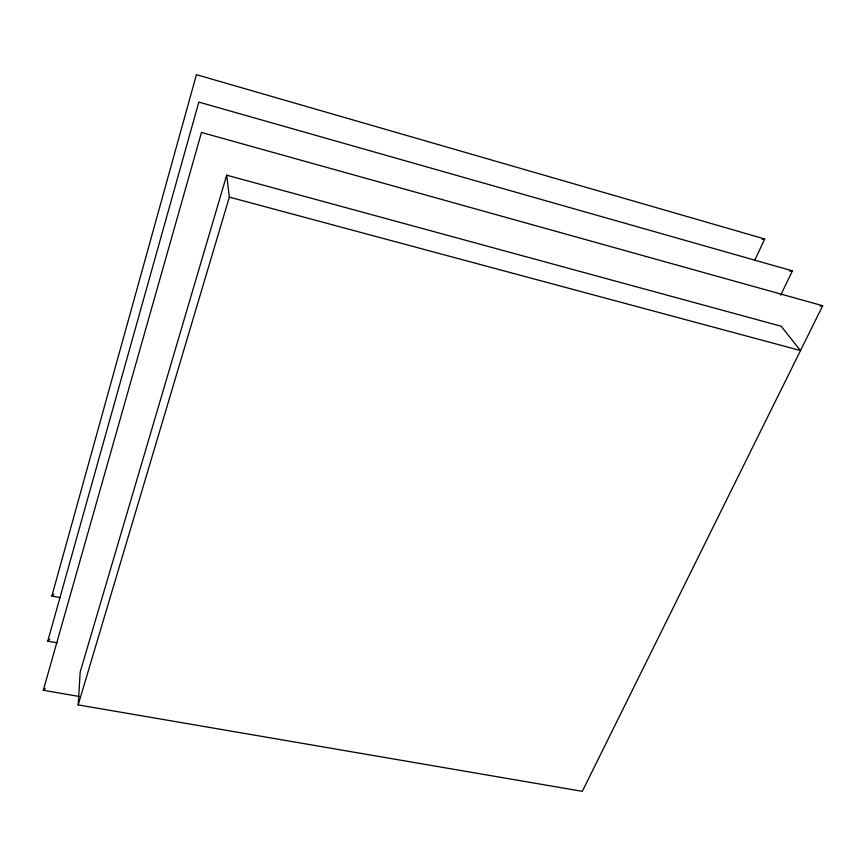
<?xml version="1.0" encoding="UTF-8"?>
<svg xmlns="http://www.w3.org/2000/svg" width="866" height="866" viewBox="0 0 866 866"><rect width="100%" height="100%" fill="white"/><g stroke="black" fill="none" stroke-linecap="round" stroke-linejoin="round"><path stroke-width="1.3" d="M79.217 696.481L43.3 690.267L201.486 132.455L822.7 305.741L582.298 791.329L78.189 704.913L80.17 672.081L226.697 175.181L781.154 326.233L800.422 350.503L229.349 197.112L226.697 175.181M59.83 597.54L51.863 596.024L196.43 74.671L764.71 238.984L754.979 259.822M57.08 642.843L47.76 641.154L198.834 102.101L792.401 270.863L780.71 295.209M78.189 704.913L229.349 197.112M43.3 690.267L45.194 688.427M47.76 641.154L49.676 639.325M51.863 596.024L53.8 594.206M762.091 239.395L764.71 238.984M789.792 271.231L792.401 270.863M820.08 306.077L822.7 305.741"/></g></svg>
